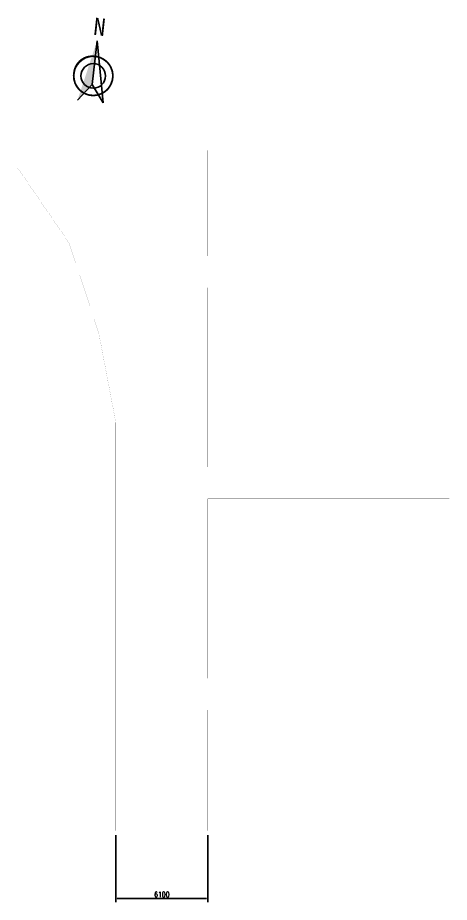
# Model space of a CAD drawing. Header units: millimetres. Extents: x -1003406 to 3312184, y 81337 to 716393.
# Drawn here: x 1524919 to 1553524, y 332675 to 391324 of the extents above; entities that cross this region are included whole.
import ezdxf
from ezdxf.enums import TextEntityAlignment as Align

# ---------------------------------------------------------------- set-up
doc = ezdxf.new("R2010")
doc.units = ezdxf.units.MM
doc.header["$LTSCALE"] = 10
doc.linetypes.add('A20204', pattern=[0])
doc.layers.get('Defpoints').update_dxf_attribs({"linetype": 'CONTINUOUS'})
doc.layers.add('L-PAVEMENT_HATCH铺装填充', color=253, linetype='CONTINUOUS')
doc.layers.add('W-STEEL_FRAME钢架', color=3, linetype='CONTINUOUS')
doc.layers.add('文字及标注', color=3, linetype='CONTINUOUS', lineweight=15)
doc.styles.add('gisXi', font='')
doc.styles.add('STANDARD_T3', font='simplex.shx', dxfattribs={"width": 0.7, "bigfont": 'gbcbig.shx'})
doc.styles.get('gisXi').set_extended_font_data('FangSong_GB2312')
doc.dimstyles.new('W&&100', dxfattribs={"dimtxt": 350, "dimasz": 100, "dimexe": 250, "dimexo": 300, "dimgap": 100, "dimtad": 1, "dimdec": 0, "dimzin": 0, "dimdsep": 46, "dimtxsty": 'STANDARD_T3', "dimcen": 0.09, "dimclrd": 1, "dimclre": 1, "dimclrt": 7, "dimazin": 2, "dimtfac": 1, "dimtdec": 0, "dimtix": 1, "dimtmove": 2, "dimatfit": 3, "dimfxl": 100, "dimtolj": 1, "dimtzin": 0, "dimarcsym": 0})

# ---------------------------------------------------------------- blocks, each defined once
blk = doc.blocks.new('底图')
at = {"layer": 'L-PAVEMENT_HATCH铺装填充', "linetype": 'Continuous'}
h = blk.add_hatch(color=256, dxfattribs=at)
h.paths.add_polyline_path([(837452, 522325), (837227, 521266, -0.030005), (837372, 521275, -0.015438), (837452, 521277)])
h.paths.add_polyline_path([(837452, 521277, 0.015438), (837372, 521275, 0.028541), (837225, 521257), (837111, 520721, -0.108458), (837452, 520795)])
h.paths.add_polyline_path([(837452, 520795, 0.108458), (837111, 520721), (836840, 519445, 0.160766), (837280, 519187), (837452, 519414)])
h.paths.add_polyline_path([(837280, 519187, -0.160766), (836840, 519445), (836726, 518908, 0.053666), (836971, 518779)])
h.paths.add_polyline_path([(836971, 518779, -0.053666), (836726, 518908), (836592, 518277)])
for p, q in [((837452, 519414), (837452, 522325)), ((838311, 518277), (837452, 522325)), ((836592, 518277), (837452, 519414)), ((838311, 518277), (837452, 519414))]:
    blk.add_line(p, q, dxfattribs=at)
at = {"layer": 'L-PAVEMENT_HATCH铺装填充', "linetype": 'Continuous', "const_width": 115, "elevation": 0, "flags": 128}
blk.add_lwpolyline([(837372, 521275, -2.712639), (836162, 520106, -0.404129), (837372, 521275, -0.404129)], format="xyb", dxfattribs=at)
at = {"layer": 'L-PAVEMENT_HATCH铺装填充', "linetype": 'Continuous'}
for radius in [1296, 813]:
    blk.add_circle((837452, 519982), radius, dxfattribs=at)
at = {"layer": 'L-PAVEMENT_HATCH铺装填充', "linetype": 'A20204', "style": 'gisXi'}
blk.add_text('N', height=1152, dxfattribs=at).set_placement((837123, 523261, -730), align=Align.MIDDLE_LEFT)
blk = doc.blocks.new('*D865')
at = {"layer": 'Defpoints', "color": 0, "transparency": 16777216}
for p in [(1531422, 337427), (1537522, 337427), (1537522, 332925)]:
    blk.add_point(p, dxfattribs=at)
at = {"layer": '文字及标注', "color": 1, "lineweight": -2, "transparency": 16777216}
for p, q in [((1531422, 337127), (1531422, 332675)), ((1537522, 337127), (1537522, 332675)), ((1531522, 332925), (1537422, 332925))]:
    blk.add_line(p, q, dxfattribs=at)
at = {"layer": '文字及标注', "color": 1, "transparency": 16777216}
for points in [[(1531522, 332942), (1531522, 332908), (1531422, 332925)], [(1537422, 332942), (1537422, 332908), (1537522, 332925)]]:
    blk.add_solid(points, dxfattribs=at)
at = {"layer": '文字及标注', "color": 7, "transparency": 16777216, "insert": (1534472, 333200), "char_height": 350, "attachment_point": 5, "style": 'STANDARD_T3'}
blk.add_mtext('\\A1;6100', dxfattribs=at)

msp = doc.modelspace()

# ---------------------------------------------------------------- linework, layer by layer
at = {"layer": 'W-STEEL_FRAME钢架', "const_width": 5}
msp.add_lwpolyline([(1537521.6, 347527.3), (1553521.6, 347527.3), (1553521.6, 345427.3), (1537521.6, 345427.3), (1537521.6, 337427.3), (1531421.6, 337427.3), (1531421.6, 364484.8), (1530289.7, 370429.4), (1528313.3, 376406.5), (1524921.6, 381357.9), (1524921.6, 382527.3), (1537521.6, 382527.3), (1537521.6, 375527.3), (1553521.6, 375527.3), (1553521.6, 373427.3), (1537521.6, 373427.3), (1537521.6, 361527.3), (1553521.6, 361527.3), (1553521.6, 359427.3), (1537521.6, 359427.3)], close=True, dxfattribs=at)

# ---------------------------------------------------------------- block references
at = {"layer": 'L-PAVEMENT_HATCH铺装填充', "rotation": 353.6999999999994}
msp.add_blockref('底图', (640471.6, -37477.8), dxfattribs=at)

# ---------------------------------------------------------------- dimensions: what is measured, and where the dimension line sits
at = {"layer": '文字及标注', "color": 0}
dim = msp.add_linear_dim(base=(1537521.6, 332925), p1=(1531421.6, 337427.3), p2=(1537521.6, 337427.3), dimstyle='W&&100', dxfattribs=at)
dim.commit()
dim.dimension.update_dxf_attribs({"geometry": '*D865', "text_midpoint": (1534471.6, 333200)})

doc.saveas('drawing.dxf')
